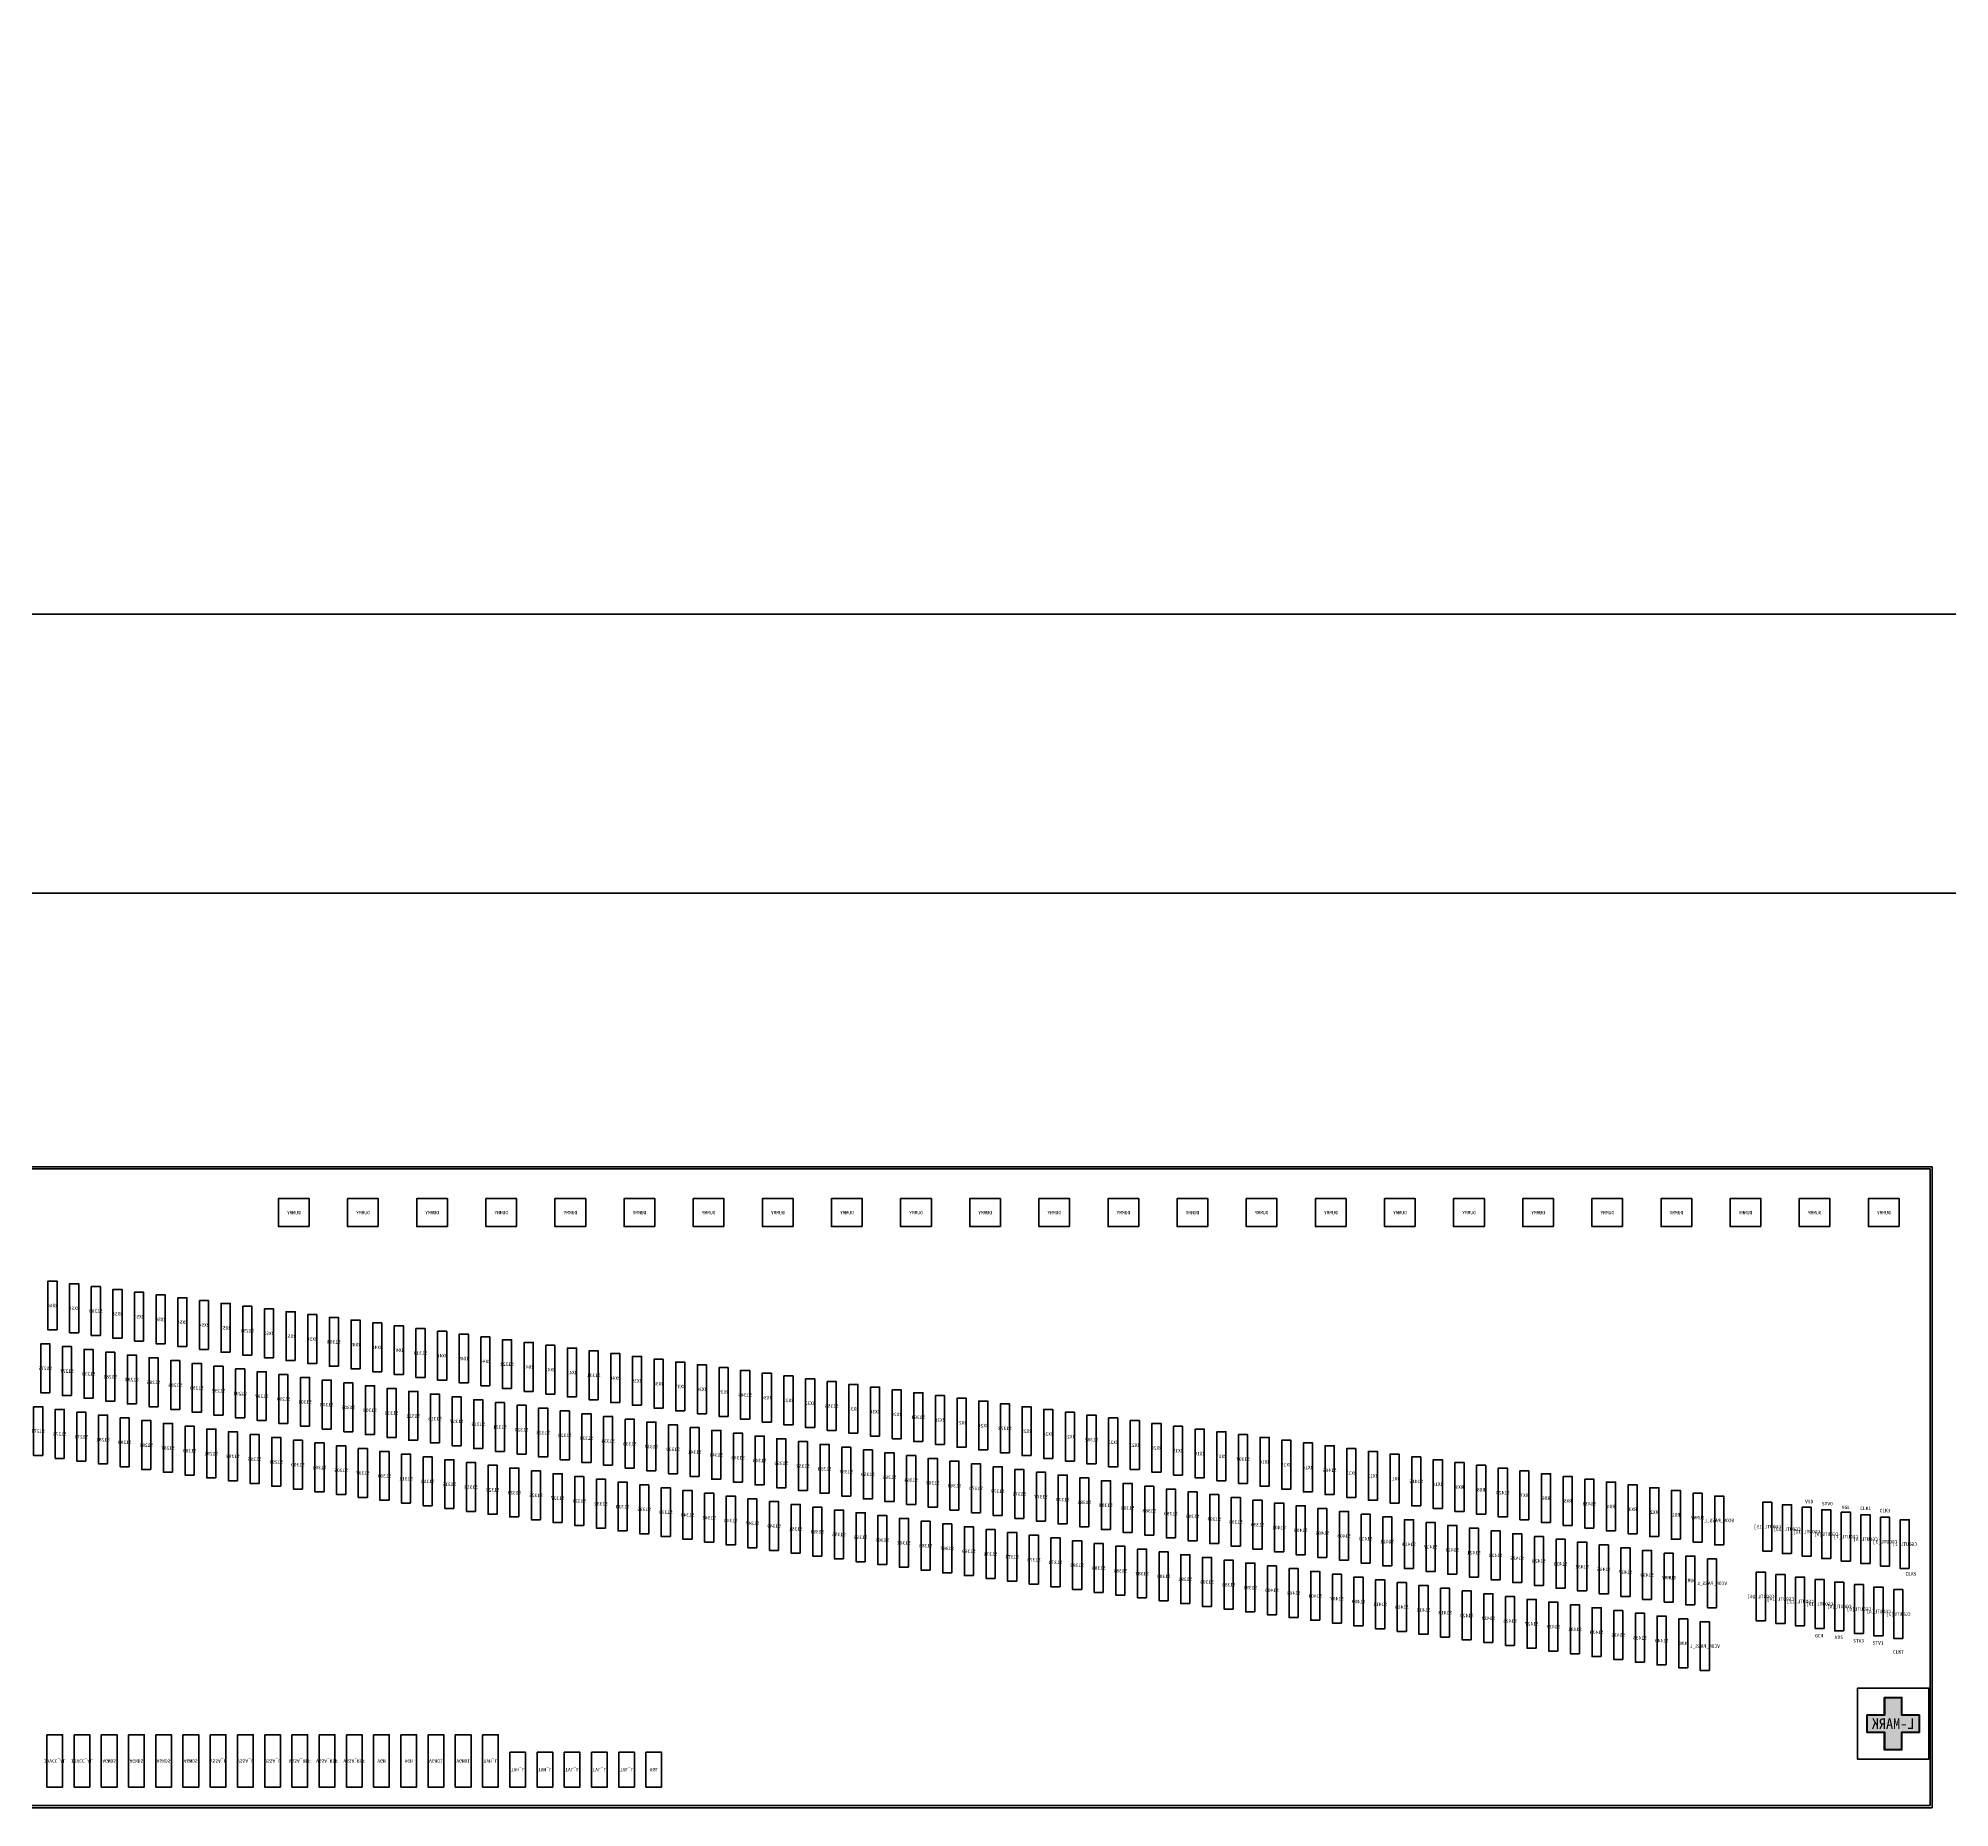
# Model space of a CAD drawing. Header units: inches. Extents: x 240 to 1407, y -538 to -118.
# Drawn here: x 348.112 to 350.85, y -410.898 to -408.363 of the extents above; entities that cross this region are included whole.
import ezdxf
from ezdxf.enums import TextEntityAlignment as Align

# ---------------------------------------------------------------- set-up
doc = ezdxf.new("R2010")
doc.units = ezdxf.units.IN
doc.header["$LTSCALE"] = 1.21
doc.header["$MEASUREMENT"] = 0
doc.layers.get('0').update_dxf_attribs({"linetype": 'CONTINUOUS'})
for name, color, linetype, lineweight in [('2ITO.drawing', 4, 'CONTINUOUS', 100), ('GATE.drawing', 3, 'CONTINUOUS', 100), ('LABEL.drawing', 7, 'CONTINUOUS', 100), ('TFT_line.drawing', 3, 'CONTINUOUS', 100)]:
    doc.layers.add(name, color=color, linetype=linetype, lineweight=lineweight)
doc.layers.add('标 注', color=3, linetype='CONTINUOUS')
doc.styles.get("Standard").update_dxf_attribs({"font": 'txt', "width": 0.8})

# ---------------------------------------------------------------- blocks, each defined once
blk = doc.blocks.new('z_LMARK_L')
h = blk.add_hatch(color=3)
h.dxf.hatch_style = 1
h.paths.add_polyline_path([(0.0126, 0.0376), (-0.0126, 0.0376), (-0.0126, 0.0126), (-0.0376, 0.0126), (-0.0376, -0.0126), (-0.0126, -0.0126), (-0.0126, -0.0376), (0.0126, -0.0376), (0.0126, -0.0126), (0.0376, -0.0126), (0.0376, 0.0126), (0.0126, 0.0126)])
at = {"layer": 'GATE.drawing', "color": 3, "linetype": 'Continuous', "lineweight": 100}
blk.add_lwpolyline([(0.0126, 0.0376), (-0.0126, 0.0376), (-0.0126, 0.0126), (-0.0376, 0.0126), (-0.0376, -0.0126), (-0.0126, -0.0126), (-0.0126, -0.0376), (0.0126, -0.0376), (0.0126, -0.0126), (0.0376, -0.0126), (0.0376, 0.0126), (0.0126, 0.0126)], close=True, dxfattribs=at)
at = {"layer": 'TFT_line.drawing', "color": 3, "linetype": 'Continuous', "lineweight": 100}
for points in [[(-0.051, -0.051), (0.051, -0.051), (0.051, 0.051), (-0.051, 0.051)], [(-0.0121, 0.0371), (-0.0121, 0.0121), (-0.0371, 0.0121), (-0.0371, -0.0121), (-0.0121, -0.0121), (-0.0121, -0.0371), (0.0121, -0.0371), (0.0121, -0.0121), (0.0371, -0.0121), (0.0371, 0.0121), (0.0121, 0.0121), (0.0121, 0.0371)]]:
    blk.add_lwpolyline(points, close=True, dxfattribs=at)
blk = doc.blocks.new('z_DMY1')
at = {"layer": 'TFT_line.drawing', "color": 3, "linetype": 'Continuous', "lineweight": 100}
blk.add_lwpolyline([(-0.022, -0.02), (0.022, -0.02), (0.022, 0.02), (-0.022, 0.02)], close=True, dxfattribs=at)
blk = doc.blocks.new('z_PAD_DUMMY_NOT')
at = {"color": 1, "linetype": 'Continuous', "lineweight": 100}
for p in [(-11.1805, 0.3935), (-11.0815, 0.3935), (-10.9825, 0.3935), (-10.8835, 0.3935), (-10.7845, 0.3935), (-10.6855, 0.3935), (-10.5865, 0.3935), (-10.4875, 0.3935), (-10.3885, 0.3935), (-10.2895, 0.3935), (-10.1905, 0.3935), (-10.0915, 0.3935), (-9.9925, 0.3935), (-9.8935, 0.3935), (-9.7945, 0.3935), (-9.6955, 0.3935), (-9.5965, 0.3935), (-9.4975, 0.3935), (-9.3985, 0.3935), (-9.2995, 0.3935), (-9.2005, 0.3935), (-9.1015, 0.3935), (-9.0025, 0.3935), (-8.9035, 0.3935)]:
    blk.add_blockref('z_DMY1', p, dxfattribs=at)
blk = doc.blocks.new('z_ILB2_NOT')
at = {"layer": 'TFT_line.drawing', "color": 3, "linetype": 'Continuous', "lineweight": 100}
blk.add_lwpolyline([(-0.01125, -0.0375), (0.01125, -0.0375), (0.01125, 0.0375), (-0.01125, 0.0375)], close=True, dxfattribs=at)
blk = doc.blocks.new('S_PAD_NOT')
at = {"layer": 'TFT_line.drawing', "color": 3, "linetype": 'Continuous', "lineweight": 100}
blk.add_lwpolyline([(-0.0065, -0.035), (0.0065, -0.035), (0.0065, 0.035), (-0.0065, 0.035)], close=True, dxfattribs=at)
blk = doc.blocks.new('z_ILB1_NOT')
at = {"layer": 'TFT_line.drawing', "color": 3, "linetype": 'Continuous', "lineweight": 100}
blk.add_lwpolyline([(-0.01125, -0.025), (0.01125, -0.025), (0.01125, 0.025), (-0.01125, 0.025)], close=True, dxfattribs=at)
blk = doc.blocks.new('ST7102_padlocation_NOT')
at = {"layer": 'TFT_line.drawing', "color": 3, "linetype": 'Continuous', "lineweight": 100}
for points in [[(-11.25, -0.459), (11.25, -0.459), (11.25, 0.459), (-11.25, 0.459)], [(-11.247, -0.456), (11.247, -0.456), (11.247, 0.456), (-11.247, 0.456)]]:
    blk.add_lwpolyline(points, close=True, dxfattribs=at)
at = {"color": 1, "linetype": 'Continuous', "lineweight": 100}
for name, p in [('z_PAD_DUMMY_NOT', (0, 0)), ('S_PAD_NOT', (-8.7129, 0.2405)), ('S_PAD_NOT', (-8.6819, 0.2445)), ('S_PAD_NOT', (-8.6509, 0.2485)), ('S_PAD_NOT', (-8.6199, 0.2525)), ('S_PAD_NOT', (-8.5889, 0.2565)), ('S_PAD_NOT', (-8.5579, 0.2605)), ('S_PAD_NOT', (-8.9299, 0.2125)), ('S_PAD_NOT', (-8.8989, 0.2165)), ('S_PAD_NOT', (-8.8679, 0.2205)), ('S_PAD_NOT', (-8.8369, 0.2245)), ('S_PAD_NOT', (-8.8059, 0.2285)), ('S_PAD_NOT', (-8.7749, 0.2325)), ('S_PAD_NOT', (-8.7439, 0.2365)), ('S_PAD_NOT', (-9.1469, 0.1845)), ('S_PAD_NOT', (-9.1159, 0.1885)), ('S_PAD_NOT', (-9.0849, 0.1925)), ('S_PAD_NOT', (-9.0539, 0.1965)), ('S_PAD_NOT', (-9.0229, 0.2005)), ('S_PAD_NOT', (-8.9919, 0.2045)), ('S_PAD_NOT', (-8.9609, 0.2085)), ('S_PAD_NOT', (-9.3329, 0.1605)), ('S_PAD_NOT', (-9.3019, 0.1645)), ('S_PAD_NOT', (-9.2709, 0.1685)), ('S_PAD_NOT', (-9.2399, 0.1725)), ('S_PAD_NOT', (-9.2089, 0.1765)), ('S_PAD_NOT', (-9.1779, 0.1805)), ('S_PAD_NOT', (-8.6406, 0.1585)), ('S_PAD_NOT', (-8.6096, 0.1625)), ('S_PAD_NOT', (-8.5786, 0.1665)), ('S_PAD_NOT', (-8.5476, 0.1705)), ('S_PAD_NOT', (-9.5499, 0.1325)), ('S_PAD_NOT', (-9.5189, 0.1365)), ('S_PAD_NOT', (-9.4879, 0.1405)), ('S_PAD_NOT', (-9.4569, 0.1445)), ('S_PAD_NOT', (-9.4259, 0.1485)), ('S_PAD_NOT', (-9.3949, 0.1525)), ('S_PAD_NOT', (-9.3639, 0.1565)), ('S_PAD_NOT', (-8.8576, 0.1305)), ('S_PAD_NOT', (-8.8266, 0.1345)), ('S_PAD_NOT', (-8.7956, 0.1385)), ('S_PAD_NOT', (-8.7646, 0.1425)), ('S_PAD_NOT', (-8.7336, 0.1465)), ('S_PAD_NOT', (-8.7026, 0.1505)), ('S_PAD_NOT', (-8.6716, 0.1545)), ('S_PAD_NOT', (-9.7669, 0.1045)), ('S_PAD_NOT', (-9.7359, 0.1085)), ('S_PAD_NOT', (-9.7049, 0.1125)), ('S_PAD_NOT', (-9.6739, 0.1165)), ('S_PAD_NOT', (-9.6429, 0.1205)), ('S_PAD_NOT', (-9.6119, 0.1245)), ('S_PAD_NOT', (-9.5809, 0.1285)), ('S_PAD_NOT', (-9.0746, 0.1025)), ('S_PAD_NOT', (-9.0436, 0.1065)), ('S_PAD_NOT', (-9.0126, 0.1105)), ('S_PAD_NOT', (-8.9816, 0.1145)), ('S_PAD_NOT', (-8.9506, 0.1185)), ('S_PAD_NOT', (-8.9196, 0.1225)), ('S_PAD_NOT', (-8.8886, 0.1265)), ('S_PAD_NOT', (-9.9839, 0.0765)), ('S_PAD_NOT', (-9.9529, 0.0805)), ('S_PAD_NOT', (-9.9219, 0.0845)), ('S_PAD_NOT', (-9.8909, 0.0885)), ('S_PAD_NOT', (-9.8599, 0.0925)), ('S_PAD_NOT', (-9.8289, 0.0965)), ('S_PAD_NOT', (-9.7979, 0.1005)), ('S_PAD_NOT', (-9.2606, 0.0785)), ('S_PAD_NOT', (-9.2296, 0.0825)), ('S_PAD_NOT', (-9.1986, 0.0865)), ('S_PAD_NOT', (-9.1676, 0.0905)), ('S_PAD_NOT', (-9.1366, 0.0945)), ('S_PAD_NOT', (-9.1056, 0.0985)), ('S_PAD_NOT', (-8.5683, 0.0765)), ('S_PAD_NOT', (-8.5373, 0.0805)), ('S_PAD_NOT', (-10.2009, 0.0485)), ('S_PAD_NOT', (-10.1699, 0.0525)), ('S_PAD_NOT', (-10.1389, 0.0565)), ('S_PAD_NOT', (-10.1079, 0.0605)), ('S_PAD_NOT', (-10.0769, 0.0645)), ('S_PAD_NOT', (-10.0459, 0.0685)), ('S_PAD_NOT', (-10.0149, 0.0725)), ('S_PAD_NOT', (-9.4776, 0.0505)), ('S_PAD_NOT', (-9.4466, 0.0545)), ('S_PAD_NOT', (-9.4156, 0.0585)), ('S_PAD_NOT', (-9.3846, 0.0625)), ('S_PAD_NOT', (-9.3536, 0.0665)), ('S_PAD_NOT', (-9.3226, 0.0705)), ('S_PAD_NOT', (-9.2916, 0.0745)), ('S_PAD_NOT', (-8.7853, 0.0485)), ('S_PAD_NOT', (-8.7543, 0.0525)), ('S_PAD_NOT', (-8.7233, 0.0565)), ('S_PAD_NOT', (-8.6923, 0.0605)), ('S_PAD_NOT', (-8.6613, 0.0645)), ('S_PAD_NOT', (-8.6303, 0.0685)), ('S_PAD_NOT', (-8.5993, 0.0725)), ('S_PAD_NOT', (-10.4179, 0.0205)), ('S_PAD_NOT', (-10.3869, 0.0245)), ('S_PAD_NOT', (-10.3559, 0.0285)), ('S_PAD_NOT', (-10.3249, 0.0325)), ('S_PAD_NOT', (-10.2939, 0.0365)), ('S_PAD_NOT', (-10.2629, 0.0405)), ('S_PAD_NOT', (-10.2319, 0.0445)), ('S_PAD_NOT', (-9.6946, 0.0225)), ('S_PAD_NOT', (-9.6636, 0.0265)), ('S_PAD_NOT', (-9.6326, 0.0305)), ('S_PAD_NOT', (-9.6016, 0.0345)), ('S_PAD_NOT', (-9.5706, 0.0385)), ('S_PAD_NOT', (-9.5396, 0.0425)), ('S_PAD_NOT', (-9.5086, 0.0465)), ('S_PAD_NOT', (-9.0023, 0.0205)), ('S_PAD_NOT', (-8.9713, 0.0245)), ('S_PAD_NOT', (-8.9403, 0.0285)), ('S_PAD_NOT', (-8.9093, 0.0325)), ('S_PAD_NOT', (-8.8783, 0.0365)), ('S_PAD_NOT', (-8.8473, 0.0405)), ('S_PAD_NOT', (-8.8163, 0.0445)), ('S_PAD_NOT', (-10.6349, -0.0075)), ('S_PAD_NOT', (-10.6039, -0.0035)), ('S_PAD_NOT', (-10.5729, 0.0005)), ('S_PAD_NOT', (-10.5419, 0.0045)), ('S_PAD_NOT', (-10.5109, 0.0085)), ('S_PAD_NOT', (-10.4799, 0.0125)), ('S_PAD_NOT', (-10.4489, 0.0165)), ('S_PAD_NOT', (-9.9116, -0.0055)), ('S_PAD_NOT', (-9.8806, -0.0015)), ('S_PAD_NOT', (-9.8496, 0.0025)), ('S_PAD_NOT', (-9.8186, 0.0065)), ('S_PAD_NOT', (-9.7876, 0.0105)), ('S_PAD_NOT', (-9.7566, 0.0145)), ('S_PAD_NOT', (-9.7256, 0.0185)), ('S_PAD_NOT', (-9.2193, -0.0075)), ('S_PAD_NOT', (-9.1883, -0.0035)), ('S_PAD_NOT', (-9.1573, 0.0005)), ('S_PAD_NOT', (-9.1263, 0.0045)), ('S_PAD_NOT', (-9.0953, 0.0085)), ('S_PAD_NOT', (-9.0643, 0.0125)), ('S_PAD_NOT', (-9.0333, 0.0165)), ('S_PAD_NOT', (-10.8209, -0.0315)), ('S_PAD_NOT', (-10.7899, -0.0275)), ('S_PAD_NOT', (-10.7589, -0.0235)), ('S_PAD_NOT', (-10.7279, -0.0195)), ('S_PAD_NOT', (-10.6969, -0.0155)), ('S_PAD_NOT', (-10.6659, -0.0115)), ('S_PAD_NOT', (-10.1286, -0.0335)), ('S_PAD_NOT', (-10.0976, -0.0295)), ('S_PAD_NOT', (-10.0666, -0.0255)), ('S_PAD_NOT', (-10.0356, -0.0215)), ('S_PAD_NOT', (-10.0046, -0.0175)), ('S_PAD_NOT', (-9.9736, -0.0135)), ('S_PAD_NOT', (-9.9426, -0.0095)), ('S_PAD_NOT', (-9.4053, -0.0315)), ('S_PAD_NOT', (-9.3743, -0.0275)), ('S_PAD_NOT', (-9.3433, -0.0235)), ('S_PAD_NOT', (-9.3123, -0.0195)), ('S_PAD_NOT', (-9.2813, -0.0155)), ('S_PAD_NOT', (-9.2503, -0.0115)), ('S_PAD_NOT', (-11.0419, -0.0599)), ('S_PAD_NOT', (-11.0138, -0.0563)), ('S_PAD_NOT', (-10.9449, -0.0475)), ('S_PAD_NOT', (-10.9139, -0.0435)), ('S_PAD_NOT', (-10.8829, -0.0395)), ('S_PAD_NOT', (-10.8519, -0.0355)), ('S_PAD_NOT', (-10.3456, -0.0615)), ('S_PAD_NOT', (-10.3146, -0.0575)), ('S_PAD_NOT', (-10.2836, -0.0535)), ('S_PAD_NOT', (-10.2526, -0.0495)), ('S_PAD_NOT', (-10.2216, -0.0455)), ('S_PAD_NOT', (-10.1906, -0.0415)), ('S_PAD_NOT', (-10.1596, -0.0375)), ('S_PAD_NOT', (-9.6223, -0.0595)), ('S_PAD_NOT', (-9.5913, -0.0555)), ('S_PAD_NOT', (-9.5603, -0.0515)), ('S_PAD_NOT', (-9.5293, -0.0475)), ('S_PAD_NOT', (-9.4983, -0.0435)), ('S_PAD_NOT', (-9.4673, -0.0395)), ('S_PAD_NOT', (-9.4363, -0.0355)), ('S_PAD_NOT', (-11.2105, -0.0815)), ('S_PAD_NOT', (-11.1824, -0.0779)), ('S_PAD_NOT', (-11.1543, -0.0743)), ('S_PAD_NOT', (-11.1262, -0.0707)), ('S_PAD_NOT', (-11.0981, -0.0671)), ('S_PAD_NOT', (-11.07, -0.0635)), ('S_PAD_NOT', (-10.5626, -0.0895)), ('S_PAD_NOT', (-10.5316, -0.0855)), ('S_PAD_NOT', (-10.5006, -0.0815)), ('S_PAD_NOT', (-10.4696, -0.0775)), ('S_PAD_NOT', (-10.4386, -0.0735)), ('S_PAD_NOT', (-10.4076, -0.0695)), ('S_PAD_NOT', (-10.3766, -0.0655)), ('S_PAD_NOT', (-9.8393, -0.0875)), ('S_PAD_NOT', (-9.8083, -0.0835)), ('S_PAD_NOT', (-9.7773, -0.0795)), ('S_PAD_NOT', (-9.7463, -0.0755)), ('S_PAD_NOT', (-9.7153, -0.0715)), ('S_PAD_NOT', (-9.6843, -0.0675)), ('S_PAD_NOT', (-9.6533, -0.0635)), ('S_PAD_NOT', (-10.7486, -0.1135)), ('S_PAD_NOT', (-10.7176, -0.1095)), ('S_PAD_NOT', (-10.6866, -0.1055)), ('S_PAD_NOT', (-10.6556, -0.1015)), ('S_PAD_NOT', (-10.6246, -0.0975)), ('S_PAD_NOT', (-10.5936, -0.0935)), ('S_PAD_NOT', (-10.0563, -0.1155)), ('S_PAD_NOT', (-10.0253, -0.1115)), ('S_PAD_NOT', (-9.9943, -0.1075)), ('S_PAD_NOT', (-9.9633, -0.1035)), ('S_PAD_NOT', (-9.9323, -0.0995)), ('S_PAD_NOT', (-9.9013, -0.0955)), ('S_PAD_NOT', (-9.8703, -0.0915)), ('S_PAD_NOT', (-10.9346, -0.1375)), ('S_PAD_NOT', (-10.9036, -0.1335)), ('S_PAD_NOT', (-10.8726, -0.1295)), ('S_PAD_NOT', (-10.8416, -0.1255)), ('S_PAD_NOT', (-10.8106, -0.1215)), ('S_PAD_NOT', (-10.7796, -0.1175)), ('S_PAD_NOT', (-10.2733, -0.1435)), ('S_PAD_NOT', (-10.2423, -0.1395)), ('S_PAD_NOT', (-10.2113, -0.1355)), ('S_PAD_NOT', (-10.1803, -0.1315)), ('S_PAD_NOT', (-10.1493, -0.1275)), ('S_PAD_NOT', (-10.1183, -0.1235)), ('S_PAD_NOT', (-10.0873, -0.1195)), ('S_PAD_NOT', (-11.1168, -0.1707)), ('S_PAD_NOT', (-11.0887, -0.1671)), ('S_PAD_NOT', (-11.0607, -0.1635)), ('S_PAD_NOT', (-11.0326, -0.1599)), ('S_PAD_NOT', (-11.0045, -0.1563)), ('S_PAD_NOT', (-10.4903, -0.1715)), ('S_PAD_NOT', (-10.4593, -0.1675)), ('S_PAD_NOT', (-10.4283, -0.1635)), ('S_PAD_NOT', (-10.3973, -0.1595)), ('S_PAD_NOT', (-10.3663, -0.1555)), ('S_PAD_NOT', (-10.3353, -0.1515)), ('S_PAD_NOT', (-10.3043, -0.1475)), ('S_PAD_NOT', (-11.2012, -0.1815)), ('S_PAD_NOT', (-11.173, -0.1779)), ('S_PAD_NOT', (-11.1449, -0.1743)), ('S_PAD_NOT', (-10.6763, -0.1955)), ('S_PAD_NOT', (-10.6453, -0.1915)), ('S_PAD_NOT', (-10.6143, -0.1875)), ('S_PAD_NOT', (-10.5833, -0.1835)), ('S_PAD_NOT', (-10.5523, -0.1795)), ('S_PAD_NOT', (-10.5213, -0.1755)), ('S_PAD_NOT', (-10.8933, -0.2235)), ('S_PAD_NOT', (-10.8623, -0.2195)), ('S_PAD_NOT', (-10.8313, -0.2155)), ('S_PAD_NOT', (-10.8003, -0.2115)), ('S_PAD_NOT', (-10.7693, -0.2075)), ('S_PAD_NOT', (-10.7383, -0.2035)), ('S_PAD_NOT', (-10.7073, -0.1995)), ('S_PAD_NOT', (-10.9243, -0.2275)), ('z_LMARK_L', (-11.1939, -0.3386))]:
    blk.add_blockref(name, p, dxfattribs=at)
at = {"color": 1, "linetype": 'Continuous', "lineweight": 100, "rotation": 180}
for name, p in [('z_ILB2_NOT', (-9.185, -0.392)), ('z_ILB2_NOT', (-9.146, -0.392)), ('z_ILB2_NOT', (-9.107, -0.392)), ('z_ILB2_NOT', (-9.068, -0.392)), ('z_ILB2_NOT', (-9.029, -0.392)), ('z_ILB2_NOT', (-8.99, -0.392)), ('z_ILB2_NOT', (-8.951, -0.392)), ('z_ILB2_NOT', (-8.912, -0.392)), ('z_ILB2_NOT', (-8.873, -0.392)), ('z_ILB2_NOT', (-8.834, -0.392)), ('z_ILB2_NOT', (-8.795, -0.392)), ('z_ILB2_NOT', (-8.756, -0.392)), ('z_ILB2_NOT', (-8.717, -0.392)), ('z_ILB2_NOT', (-8.678, -0.392)), ('z_ILB2_NOT', (-8.639, -0.392)), ('z_ILB2_NOT', (-8.6, -0.392)), ('z_ILB2_NOT', (-8.561, -0.392)), ('z_ILB1_NOT', (-9.419, -0.4045)), ('z_ILB1_NOT', (-9.38, -0.4045)), ('z_ILB1_NOT', (-9.341, -0.4045)), ('z_ILB1_NOT', (-9.302, -0.4045)), ('z_ILB1_NOT', (-9.263, -0.4045)), ('z_ILB1_NOT', (-9.224, -0.4045))]:
    blk.add_blockref(name, p, dxfattribs=at)
at = {"layer": 'LABEL.drawing', "color": 7, "linetype": 'Continuous', "lineweight": 100}
for s, height, p in [('DUMMY', 0.005, (-11.1805, 0.3935)), ('DUMMY', 0.005, (-11.0815, 0.3935)), ('DUMMY', 0.005, (-10.9825, 0.3935)), ('DUMMY', 0.005, (-10.8835, 0.3935)), ('DUMMY', 0.005, (-10.7845, 0.3935)), ('DUMMY', 0.005, (-10.6855, 0.3935)), ('DUMMY', 0.005, (-10.5865, 0.3935)), ('DUMMY', 0.005, (-10.4875, 0.3935)), ('DUMMY', 0.005, (-10.3885, 0.3935)), ('DUMMY', 0.005, (-10.2895, 0.3935)), ('DUMMY', 0.005, (-10.1905, 0.3935)), ('DUMMY', 0.005, (-10.0915, 0.3935)), ('DUMMY', 0.005, (-9.9925, 0.3935)), ('DUMMY', 0.005, (-9.8935, 0.3935)), ('DUMMY', 0.005, (-9.7945, 0.3935)), ('DUMMY', 0.005, (-9.6955, 0.3935)), ('DUMMY', 0.005, (-9.5965, 0.3935)), ('DUMMY', 0.005, (-9.4975, 0.3935)), ('DUMMY', 0.005, (-9.3985, 0.3935)), ('DUMMY', 0.005, (-9.2995, 0.3935)), ('DUMMY', 0.005, (-9.2005, 0.3935)), ('DUMMY', 0.005, (-9.1015, 0.3935)), ('DUMMY', 0.005, (-9.0025, 0.3935)), ('DUMMY', 0.005, (-8.9035, 0.3935)), ('RX57', 0.005, (-8.6819, 0.2445)), ('RX58', 0.005, (-8.6509, 0.2485)), ('S1280', 0.005, (-8.6199, 0.2525)), ('RX59', 0.005, (-8.5889, 0.2565)), ('RX60', 0.005, (-8.5579, 0.2605)), ('RX52', 0.005, (-8.8679, 0.2205)), ('S1295', 0.005, (-8.8369, 0.2245)), ('RX53', 0.005, (-8.8059, 0.2285)), ('RX54', 0.005, (-8.7749, 0.2325)), ('RX55', 0.005, (-8.7439, 0.2365)), ('RX56', 0.005, (-8.7129, 0.2405)), ('S1313', 0.005, (-9.0849, 0.1925)), ('RX47', 0.005, (-9.0539, 0.1965)), ('RX48', 0.005, (-9.0229, 0.2005)), ('RX49', 0.005, (-8.9919, 0.2045)), ('S1304', 0.005, (-8.9609, 0.2085)), ('RX50', 0.005, (-8.9299, 0.2125)), ('RX51', 0.005, (-8.8989, 0.2165)), ('RX41', 0.005, (-9.3019, 0.1645)), ('RX42', 0.005, (-9.2709, 0.1685)), ('RX43', 0.005, (-9.2399, 0.1725)), ('S1322', 0.005, (-9.2089, 0.1765)), ('RX44', 0.005, (-9.1779, 0.1805)), ('RX45', 0.005, (-9.1469, 0.1845)), ('RX46', 0.005, (-9.1159, 0.1885)), ('S1279', 0.005, (-8.6096, 0.1625)), ('S1277', 0.005, (-8.5786, 0.1665)), ('S1275', 0.005, (-8.5476, 0.1705)), ('RX35', 0.005, (-9.5189, 0.1365)), ('RX36', 0.005, (-9.4879, 0.1405)), ('RX37', 0.005, (-9.4569, 0.1445)), ('RX38', 0.005, (-9.4259, 0.1485)), ('RX39', 0.005, (-9.3949, 0.1525)), ('RX40', 0.005, (-9.3639, 0.1565)), ('S1331', 0.005, (-9.3329, 0.1605)), ('S1294', 0.005, (-8.8266, 0.1345)), ('S1292', 0.005, (-8.7956, 0.1385)), ('S1290', 0.005, (-8.7646, 0.1425)), ('S1288', 0.005, (-8.7336, 0.1465)), ('S1286', 0.005, (-8.7026, 0.1505)), ('S1284', 0.005, (-8.6716, 0.1545)), ('S1282', 0.005, (-8.6406, 0.1585)), ('RX30', 0.005, (-9.7359, 0.1085)), ('RX31', 0.005, (-9.7049, 0.1125)), ('S1355', 0.005, (-9.6739, 0.1165)), ('RX32', 0.005, (-9.6429, 0.1205)), ('RX33', 0.005, (-9.6119, 0.1245)), ('RX34', 0.005, (-9.5809, 0.1285)), ('S1346', 0.005, (-9.5499, 0.1325)), ('S1308', 0.005, (-9.0126, 0.1105)), ('S1306', 0.005, (-8.9816, 0.1145)), ('S1303', 0.005, (-8.9506, 0.1185)), ('S1301', 0.005, (-8.9196, 0.1225)), ('S1299', 0.005, (-8.8886, 0.1265)), ('S1297', 0.005, (-8.8576, 0.1305)), ('RX25', 0.005, (-9.9529, 0.0805)), ('S1373', 0.005, (-9.9219, 0.0845)), ('RX26', 0.005, (-9.8909, 0.0885)), ('RX27', 0.005, (-9.8599, 0.0925)), ('RX28', 0.005, (-9.8289, 0.0965)), ('S1364', 0.005, (-9.7979, 0.1005)), ('RX29', 0.005, (-9.7669, 0.1045)), ('S1324', 0.005, (-9.2296, 0.0825)), ('S1321', 0.005, (-9.1986, 0.0865)), ('S1319', 0.005, (-9.1676, 0.0905)), ('S1317', 0.005, (-9.1366, 0.0945)), ('S1315', 0.005, (-9.1056, 0.0985)), ('S1312', 0.005, (-9.0746, 0.1025)), ('S1310', 0.005, (-9.0436, 0.1065)), ('S1274', 0.005, (-8.5373, 0.0805)), ('RX19', 0.005, (-10.1699, 0.0525)), ('RX20', 0.005, (-10.1389, 0.0565)), ('RX21', 0.005, (-10.1079, 0.0605)), ('RX22', 0.005, (-10.0769, 0.0645)), ('S1382', 0.005, (-10.0459, 0.0685)), ('RX23', 0.005, (-10.0149, 0.0725)), ('RX24', 0.005, (-9.9839, 0.0765)), ('S1339', 0.005, (-9.4466, 0.0545)), ('S1337', 0.005, (-9.4156, 0.0585)), ('S1335', 0.005, (-9.3846, 0.0625)), ('S1333', 0.005, (-9.3536, 0.0665)), ('S1330', 0.005, (-9.3226, 0.0705)), ('S1328', 0.005, (-9.2916, 0.0745)), ('S1326', 0.005, (-9.2606, 0.0785)), ('S1289', 0.005, (-8.7543, 0.0525)), ('S1287', 0.005, (-8.7233, 0.0565)), ('S1285', 0.005, (-8.6923, 0.0605)), ('S1283', 0.005, (-8.6613, 0.0645)), ('S1281', 0.005, (-8.6303, 0.0685)), ('S1278', 0.005, (-8.5993, 0.0725)), ('S1276', 0.005, (-8.5683, 0.0765)), ('RX14', 0.005, (-10.3559, 0.0285)), ('RX15', 0.005, (-10.3249, 0.0325)), ('RX16', 0.005, (-10.2939, 0.0365)), ('S1397', 0.005, (-10.2629, 0.0405)), ('RX17', 0.005, (-10.2319, 0.0445)), ('RX18', 0.005, (-10.2009, 0.0485)), ('S1354', 0.005, (-9.6636, 0.0265)), ('S1352', 0.005, (-9.6326, 0.0305)), ('S1350', 0.005, (-9.6016, 0.0345)), ('S1348', 0.005, (-9.5706, 0.0385)), ('S1345', 0.005, (-9.5396, 0.0425)), ('S1343', 0.005, (-9.5086, 0.0465)), ('S1341', 0.005, (-9.4776, 0.0505)), ('S1302', 0.005, (-8.9403, 0.0285)), ('S1300', 0.005, (-8.9093, 0.0325)), ('S1298', 0.005, (-8.8783, 0.0365)), ('S1296', 0.005, (-8.8473, 0.0405)), ('S1293', 0.005, (-8.8163, 0.0445)), ('S1291', 0.005, (-8.7853, 0.0485)), ('RX9', 0.005, (-10.5729, 0.0005)), ('RX10', 0.005, (-10.5419, 0.0045)), ('S1415', 0.005, (-10.5109, 0.0085)), ('RX11', 0.005, (-10.4799, 0.0125)), ('RX12', 0.005, (-10.4489, 0.0165)), ('RX13', 0.005, (-10.4179, 0.0205)), ('S1406', 0.005, (-10.3869, 0.0245)), ('S1370', 0.005, (-9.8806, -0.0015)), ('S1368', 0.005, (-9.8496, 0.0025)), ('S1366', 0.005, (-9.8186, 0.0065)), ('S1363', 0.005, (-9.7876, 0.0105)), ('S1361', 0.005, (-9.7566, 0.0145)), ('S1359', 0.005, (-9.7256, 0.0185)), ('S1357', 0.005, (-9.6946, 0.0225)), ('S1318', 0.005, (-9.1573, 0.0005)), ('S1316', 0.005, (-9.1263, 0.0045)), ('S1314', 0.005, (-9.0953, 0.0085)), ('S1311', 0.005, (-9.0643, 0.0125)), ('S1309', 0.005, (-9.0333, 0.0165)), ('S1307', 0.005, (-9.0023, 0.0205)), ('S1305', 0.005, (-8.9713, 0.0245)), ('RX4', 0.005, (-10.7899, -0.0275)), ('S1433', 0.005, (-10.7589, -0.0235)), ('RX5', 0.005, (-10.7279, -0.0195)), ('RX6', 0.005, (-10.6969, -0.0155)), ('RX7', 0.005, (-10.6659, -0.0115)), ('S1424', 0.005, (-10.6349, -0.0075)), ('RX8', 0.005, (-10.6039, -0.0035)), ('S1386', 0.005, (-10.0976, -0.0295)), ('S1384', 0.005, (-10.0666, -0.0255)), ('S1381', 0.005, (-10.0356, -0.0215)), ('S1379', 0.005, (-10.0046, -0.0175)), ('S1377', 0.005, (-9.9736, -0.0135)), ('S1375', 0.005, (-9.9426, -0.0095)), ('S1372', 0.005, (-9.9116, -0.0055)), ('S1334', 0.005, (-9.3743, -0.0275)), ('S1332', 0.005, (-9.3433, -0.0235)), ('S1329', 0.005, (-9.3123, -0.0195)), ('S1327', 0.005, (-9.2813, -0.0155)), ('S1325', 0.005, (-9.2503, -0.0115)), ('S1323', 0.005, (-9.2193, -0.0075)), ('S1320', 0.005, (-9.1883, -0.0035)), ('CGOUTL[15]', 0.005, (-11.0138, -0.0563)), ('VCOM_PASS_L', 0.005, (-10.9449, -0.0475)), ('DUMMY', 0.005, (-10.9139, -0.0435)), ('RX1', 0.005, (-10.8829, -0.0395)), ('RX2', 0.005, (-10.8519, -0.0355)), ('RX3', 0.005, (-10.8209, -0.0315)), ('S1399', 0.005, (-10.2836, -0.0535)), ('S1396', 0.005, (-10.2526, -0.0495)), ('S1394', 0.005, (-10.2216, -0.0455)), ('S1392', 0.005, (-10.1906, -0.0415)), ('S1390', 0.005, (-10.1596, -0.0375)), ('S1388', 0.005, (-10.1286, -0.0335)), ('S1349', 0.005, (-9.5913, -0.0555)), ('S1347', 0.005, (-9.5603, -0.0515)), ('S1344', 0.005, (-9.5293, -0.0475)), ('S1342', 0.005, (-9.4983, -0.0435)), ('S1340', 0.005, (-9.4673, -0.0395)), ('S1338', 0.005, (-9.4363, -0.0355)), ('S1336', 0.005, (-9.4053, -0.0315)), ('CGOUTL[1]', 0.005, (-11.2105, -0.0815)), ('CGOUTL[3]', 0.005, (-11.1824, -0.0779)), ('CGOUTL[5]', 0.005, (-11.1543, -0.0743)), ('CGOUTL[7]', 0.005, (-11.1262, -0.0707)), ('CGOUTL[9]', 0.005, (-11.0981, -0.0671)), ('CGOUTL[11]', 0.005, (-11.07, -0.0635)), ('CGOUTL[13]', 0.005, (-11.0419, -0.0599)), ('S1414', 0.005, (-10.5006, -0.0815)), ('S1412', 0.005, (-10.4696, -0.0775)), ('S1410', 0.005, (-10.4386, -0.0735)), ('S1408', 0.005, (-10.4076, -0.0695)), ('S1405', 0.005, (-10.3766, -0.0655)), ('S1403', 0.005, (-10.3456, -0.0615)), ('S1401', 0.005, (-10.3146, -0.0575)), ('S1365', 0.005, (-9.8083, -0.0835)), ('S1362', 0.005, (-9.7773, -0.0795)), ('S1360', 0.005, (-9.7463, -0.0755)), ('S1358', 0.005, (-9.7153, -0.0715)), ('S1356', 0.005, (-9.6843, -0.0675)), ('S1353', 0.005, (-9.6533, -0.0635)), ('S1351', 0.005, (-9.6223, -0.0595)), ('S1430', 0.005, (-10.7176, -0.1095)), ('S1428', 0.005, (-10.6866, -0.1055)), ('S1426', 0.005, (-10.6556, -0.1015)), ('S1423', 0.005, (-10.6246, -0.0975)), ('S1421', 0.005, (-10.5936, -0.0935)), ('S1419', 0.005, (-10.5626, -0.0895)), ('S1417', 0.005, (-10.5316, -0.0855)), ('S1380', 0.005, (-10.0253, -0.1115)), ('S1378', 0.005, (-9.9943, -0.1075)), ('S1376', 0.005, (-9.9633, -0.1035)), ('S1374', 0.005, (-9.9323, -0.0995)), ('S1371', 0.005, (-9.9013, -0.0955)), ('S1369', 0.005, (-9.8703, -0.0915)), ('S1367', 0.005, (-9.8393, -0.0875)), ('VCOM_PASS_L', 0.005, (-10.9346, -0.1375)), ('DUM3', 0.005, (-10.9036, -0.1335)), ('DUMMY', 0.005, (-10.8726, -0.1295)), ('S1439', 0.005, (-10.8416, -0.1255)), ('S1437', 0.005, (-10.8106, -0.1215)), ('S1435', 0.005, (-10.7796, -0.1175)), ('S1432', 0.005, (-10.7486, -0.1135)), ('S1393', 0.005, (-10.2113, -0.1355)), ('S1391', 0.005, (-10.1803, -0.1315)), ('S1389', 0.005, (-10.1493, -0.1275)), ('S1387', 0.005, (-10.1183, -0.1235)), ('S1385', 0.005, (-10.0873, -0.1195)), ('S1383', 0.005, (-10.0563, -0.1155)), ('CGOUTL[10]', 0.005, (-11.0887, -0.1671)), ('CGOUTL[12]', 0.005, (-11.0607, -0.1635)), ('CGOUTL[14]', 0.005, (-11.0326, -0.1599)), ('CGOUTL[16]', 0.005, (-11.0045, -0.1563)), ('S1409', 0.005, (-10.4283, -0.1635)), ('S1407', 0.005, (-10.3973, -0.1595)), ('S1404', 0.005, (-10.3663, -0.1555)), ('S1402', 0.005, (-10.3353, -0.1515)), ('S1400', 0.005, (-10.3043, -0.1475)), ('S1398', 0.005, (-10.2733, -0.1435)), ('S1395', 0.005, (-10.2423, -0.1395)), ('CGOUTL[2]', 0.005, (-11.2012, -0.1815)), ('CGOUTL[4]', 0.005, (-11.173, -0.1779)), ('CGOUTL[6]', 0.005, (-11.1449, -0.1743)), ('CGOUTL[8]', 0.005, (-11.1168, -0.1707)), ('S1425', 0.005, (-10.6453, -0.1915)), ('S1422', 0.005, (-10.6143, -0.1875)), ('S1420', 0.005, (-10.5833, -0.1835)), ('S1418', 0.005, (-10.5523, -0.1795)), ('S1416', 0.005, (-10.5213, -0.1755)), ('S1413', 0.005, (-10.4903, -0.1715)), ('S1411', 0.005, (-10.4593, -0.1675)), ('S1440', 0.005, (-10.8623, -0.2195)), ('S1438', 0.005, (-10.8313, -0.2155)), ('S1436', 0.005, (-10.8003, -0.2115)), ('S1434', 0.005, (-10.7693, -0.2075)), ('S1431', 0.005, (-10.7383, -0.2035)), ('S1429', 0.005, (-10.7073, -0.1995)), ('S1427', 0.005, (-10.6763, -0.1955)), ('VCOM_PASS_L', 0.005, (-10.9243, -0.2275)), ('DUM2', 0.005, (-10.8933, -0.2235)), ('L-MARK', 0.015, (-11.1939, -0.3386)), ('L-MARK', 0.015, (-11.1939, -0.3386))]:
    blk.add_text(s, height=height, dxfattribs=at).set_placement(p, align=Align.MIDDLE_CENTER)
for s, p in [('VGL', (-9.419, -0.4045)), ('TVL_L', (-9.38, -0.4045)), ('TVL_L', (-9.341, -0.4045)), ('TVL_L', (-9.302, -0.4045)), ('TVH_L', (-9.263, -0.4045)), ('TVH_L', (-9.224, -0.4045)), ('TVH_L', (-9.185, -0.392)), ('VGHO1', (-9.146, -0.392)), ('VGHO1', (-9.107, -0.392)), ('VGH', (-9.068, -0.392)), ('VGH', (-9.029, -0.392)), ('VSSA_REF', (-8.99, -0.392)), ('VSSA_REF', (-8.951, -0.392)), ('VSSA_REF', (-8.912, -0.392)), ('VSSA_L', (-8.873, -0.392)), ('VSSA_L', (-8.834, -0.392)), ('VSSA_L', (-8.795, -0.392)), ('AGNDS', (-8.756, -0.392)), ('AGNDS', (-8.717, -0.392)), ('AGNDS', (-8.678, -0.392)), ('AGNDS', (-8.639, -0.392)), ('IOVCC_AL', (-8.6, -0.392)), ('IOVCC_AL', (-8.561, -0.392))]:
    blk.add_text(s, height=0.005, rotation=180, dxfattribs=at).set_placement(p, align=Align.MIDDLE_CENTER)
blk = doc.blocks.new('ic_all')
at = {"color": 1, "linetype": 'Continuous', "lineweight": 100, "xscale": -1}
blk.add_blockref('ST7102_padlocation_NOT', (0, 0), dxfattribs=at)
at = {"layer": 'LABEL.drawing', "color": 7, "linetype": 'Continuous', "lineweight": 100}
for s, p in [('VSD', (11.07371, -0.02038)), ('STV0', (11.09973, -0.02344)), ('VGL', (11.12617, -0.02875)), ('CLK1', (11.15459, -0.03016)), ('CLK3', (11.18232, -0.03329)), ('CLK5', (11.21943, -0.12394)), ('GCH', (11.08801, -0.21251)), ('VDS', (11.11629, -0.21482)), ('STV3', (11.14448, -0.21982)), ('STV1', (11.17245, -0.22275)), ('CLK7', (11.20136, -0.2357))]:
    blk.add_text(s, height=0.005, dxfattribs=at).set_placement(p, align=Align.MIDDLE_CENTER)
blk = doc.blocks.new('zw$7216')
at = {"layer": '2ITO.drawing', "linetype": 'Continuous', "lineweight": 100}
blk.add_lwpolyline([(-28.98, -48.2), (28.98, -48.2), (28.98, 47.7), (-28.98, 47.7)], close=True, dxfattribs=at)
at = {"layer": '2ITO.drawing', "color": 6}
blk.add_lwpolyline([(-28.78, 47.5), (28.78, 47.5), (28.78, -47.8), (-28.78, -47.8)], close=True, dxfattribs=at)
at = {"layer": '2ITO.drawing', "linetype": 'Continuous', "lineweight": 100}
blk.add_blockref('ic_all', (0, -49.051), dxfattribs=at)

msp = doc.modelspace()

# ---------------------------------------------------------------- block references
at = {"layer": '标 注', "color": 5}
msp.add_blockref('zw$7216', (339.5746, -361.3883), dxfattribs=at)

doc.saveas('drawing.dxf')
